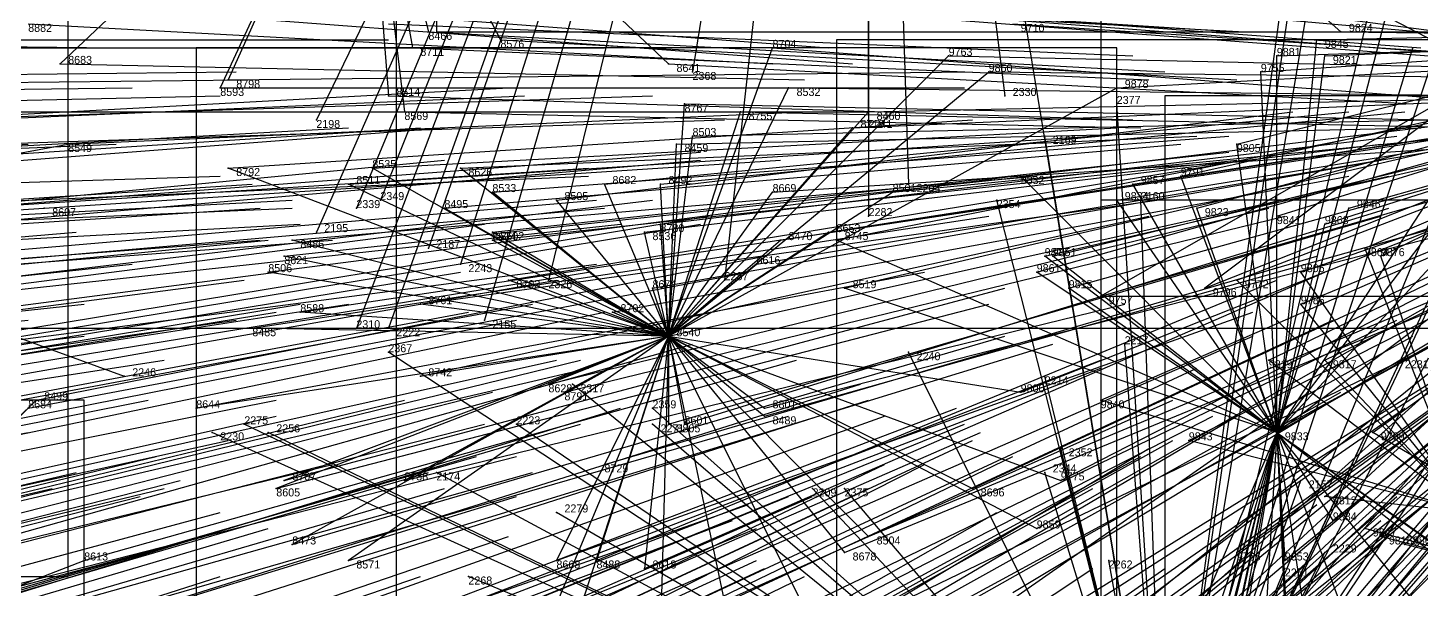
# Model space of a CAD drawing. Extents: x -0.5 to 0.59, y -0.5 to 0.59.
# Drawn here: x -0.231 to -0.057, y -0.0656 to 0.0045 of the extents above; entities that cross this region are included whole.
import ezdxf

# ---------------------------------------------------------------- set-up
doc = ezdxf.new("R2010")
doc.units = 0
for name, color, linetype in [('Clients', 3, 'CONTINUOUS'), ('Facilities', 3, 'CONTINUOUS'), ('Facilities_lines', 3, 'CONTINUOUS'), ('Min_max_boxes', 1, 'CONTINUOUS'), ('Normals', 1, 'CONTINUOUS'), ('Source_points', 5, 'CONTINUOUS'), ('Text', 3, 'CONTINUOUS')]:
    doc.layers.add(name, color=color, linetype=linetype)

msp = doc.modelspace()

# ---------------------------------------------------------------- linework, layer by layer
at = {"layer": 'Clients', "color": 5}
for p in [(-0.181, 0.004, -0.453), (-0.067, 0.004, -0.168), (-0.183, 0.002, -0.458), (-0.172, 0.003, -0.431), (-0.138, 0.002, -0.345), (-0.07, 0.003, -0.174), (-0.058, 0.002, -1.25), (-0.227, 0, -0.566), (-0.151, 0, -0.376), (-0.116, 0.001, -0.29), (-0.075, 0.001, -0.188), (-0.069, 0.001, -0.172), (-0.148, -0.001, -1.25), (-0.111, -0.001, -0.278), (-0.077, -0.001, -0.193), (-0.207, -0.003, -0.518), (-0.206, -0.002, -0.514), (-0.136, -0.003, -0.34), (-0.095, -0.003, -0.236), (-0.186, -0.004, -0.465), (-0.149, -0.005, -0.373), (-0.109, -0.004, -1.25), (-0.095, -0.005, -1.25), (-0.184, -0.006, -0.462), (-0.142, -0.006, -0.354), (-0.126, -0.006, -0.315), (-0.195, -0.007, -1.25), (-0.128, -0.008, -0.32), (-0.126, -0.007, -1.25), (-0.226, -0.01, -0.566), (-0.15, -0.01, -0.375), (-0.148, -0.009, -0.372), (-0.104, -0.009, -1.25), (-0.08, -0.01, -0.203), (-0.206, -0.013, -0.516), (-0.188, -0.013, -0.472), (-0.177, -0.013, -0.443), (-0.191, -0.015, -0.478), (-0.159, -0.015, -0.399), (-0.152, -0.015, -0.381), (-0.121, -0.015, -1.25), (-0.107, -0.014, -0.271), (-0.093, -0.015, -0.235), (-0.087, -0.014, -0.221), (-0.187, -0.017, -1.25), (-0.173, -0.016, -0.435), (-0.165, -0.017, -0.414), (-0.138, -0.016, -0.348), (-0.123, -0.016, -0.311), (-0.11, -0.017, -1.25), (-0.095, -0.017, -0.241), (-0.092, -0.017, -1.25), (-0.229, -0.018, -0.573), (-0.19, -0.018, -1.25), (-0.179, -0.018, -0.45), (-0.126, -0.019, -1.25), (-0.085, -0.018, -0.217), (-0.075, -0.019, -0.195), (-0.066, -0.018, -0.17), (-0.152, -0.02, -0.384), (-0.069, -0.02, -0.18), (-0.198, -0.022, -0.497), (-0.195, -0.021, -1.25), (-0.173, -0.021, -0.437), (-0.173, -0.022, -0.435), (-0.154, -0.021, -0.388), (-0.137, -0.022, -0.346), (-0.131, -0.021, -0.331), (-0.13, -0.022, -0.329), (-0.199, -0.024, -0.501), (-0.181, -0.023, -1.25), (-0.104, -0.024, -0.267), (-0.103, -0.024, -0.265), (-0.064, -0.023, -0.171), (-0.062, -0.024, -0.167), (-0.201, -0.026, -0.507), (-0.177, -0.025, -1.25), (-0.14, -0.025, -0.356), (-0.105, -0.026, -0.271), (-0.072, -0.026, -0.192), (-0.171, -0.027, -0.432), (-0.166, -0.027, -1.25), (-0.144, -0.027, -1.25), (-0.08, -0.027, -0.211), (-0.153, -0.028, -0.389), (-0.129, -0.028, -0.33), (-0.101, -0.028, -0.263), (-0.097, -0.029, -0.253), (-0.084, -0.028, -0.22), (-0.197, -0.031, -0.499), (-0.182, -0.03, -0.46), (-0.158, -0.031, -0.402), (-0.072, -0.03, -0.195), (-0.203, -0.033, -0.514), (-0.19, -0.033, -1.25), (-0.186, -0.033, -1.25), (-0.174, -0.032, -1.25), (-0.186, -0.036, -1.25), (-0.121, -0.036, -1.25), (-0.094, -0.035, -1.25), (-0.076, -0.037, -0.213), (-0.069, -0.037, -0.196), (-0.06, -0.038, -1.25), (-0.219, -0.039, -1.25), (-0.182, -0.039, -0.465), (-0.166, -0.04, -0.428), (-0.163, -0.04, -1.25), (-0.104, -0.039, -1.25), (-0.164, -0.041, -0.423), (-0.107, -0.041, -0.287), (-0.231, -0.043, -0.588), (-0.23, -0.042, -0.584), (-0.21, -0.043, -0.536), (-0.153, -0.043, -1.25), (-0.139, -0.043, -0.362), (-0.097, -0.042, -0.265), (-0.204, -0.045, -1.25), (-0.17, -0.045, -1.25), (-0.153, -0.045, -1.25), (-0.151, -0.045, -0.394), (-0.149, -0.045, -0.39), (-0.139, -0.044, -0.364), (-0.208, -0.046, -1.25), (-0.201, -0.046, -1.25), (-0.063, -0.046, -0.195), (-0.102, -0.048, -1.25), (-0.086, -0.047, -0.245), (-0.159, -0.05, -0.417), (-0.199, -0.052, -0.513), (-0.184, -0.052, -0.479), (-0.18, -0.051, -1.25), (-0.104, -0.051, -1.25), (-0.102, -0.052, -0.286), (-0.072, -0.052, -1.25), (-0.2, -0.053, -0.518), (-0.133, -0.053, -1.25), (-0.129, -0.053, -1.25), (-0.113, -0.053, -0.311), (-0.069, -0.054, -0.219), (-0.165, -0.056, -1.25), (-0.068, -0.057, -0.222), (-0.126, -0.059, -0.347), (-0.105, -0.058, -0.3), (-0.064, -0.058, -0.216), (-0.062, -0.059, -0.214), (-0.198, -0.06, -0.517), (-0.059, -0.06, -0.21), (-0.224, -0.062, -0.582), (-0.191, -0.062, -0.502), (-0.165, -0.062, -0.441), (-0.16, -0.062, -0.43), (-0.129, -0.061, -0.357), (-0.096, -0.062, -1.25), (-0.08, -0.061, -0.252), (-0.074, -0.062, -0.242), (-0.069, -0.061, -1.25), (-0.176, -0.064, -1.25), (-0.154, -0.063, -0.416), (-0.074, -0.063, -1.25)]:
    msp.add_point(p, dxfattribs=at)
at = {"layer": 'Facilities', "color": 3}
for p in [(-0.151, -0.034, -0.387), (-0.075, -0.046, -0.22)]:
    msp.add_point(p, dxfattribs=at)
at = {"layer": 'Facilities_lines', "color": 3}
for p, q in [((-0.126, 0.135, -1.25), (-0.195, -0.007, -1.25)), ((-0.126, 0.135, -1.25), (-0.195, -0.021, -1.25)), ((-0.126, 0.135, -1.25), (-0.19, -0.033, -1.25)), ((-0.126, 0.135, -1.25), (-0.19, -0.018, -1.25)), ((-0.126, 0.135, -1.25), (-0.187, -0.017, -1.25)), ((-0.126, 0.135, -1.25), (-0.186, -0.033, -1.25)), ((-0.126, 0.135, -1.25), (-0.181, -0.023, -1.25)), ((-0.126, 0.135, -1.25), (-0.177, -0.025, -1.25)), ((-0.126, 0.135, -1.25), (-0.174, -0.032, -1.25)), ((-0.126, 0.135, -1.25), (-0.166, -0.027, -1.25)), ((-0.126, 0.135, -1.25), (-0.148, -0.001, -1.25)), ((-0.126, 0.135, -1.25), (-0.144, -0.027, -1.25)), ((-0.126, 0.135, -1.25), (-0.121, -0.015, -1.25)), ((-0.126, 0.135, -1.25), (-0.126, -0.007, -1.25)), ((-0.126, 0.135, -1.25), (-0.126, -0.019, -1.25)), ((-0.126, 0.135, -1.25), (-0.109, -0.004, -1.25)), ((-0.113, 0.045, -0.304), (-0.067, 0.004, -0.168)), ((-0.189, 0.036, -0.48), (-0.227, 0, -0.566)), ((-0.189, 0.036, -0.48), (-0.207, -0.003, -0.518)), ((-0.189, 0.036, -0.48), (-0.206, -0.002, -0.514)), ((-0.189, 0.036, -0.48), (-0.151, 0, -0.376)), ((-0.189, 0.036, -0.48), (-0.181, 0.004, -0.453)), ((-0.189, 0.036, -0.48), (-0.186, -0.004, -0.465)), ((-0.189, 0.036, -0.48), (-0.184, -0.006, -0.462)), ((-0.189, 0.036, -0.48), (-0.172, 0.003, -0.431)), ((-0.189, 0.036, -0.48), (-0.183, 0.002, -0.458)), ((-0.089, -0.1, -1.25), (-0.025, 0.035, -1.25)), ((-0.089, -0.1, -1.25), (-0.071, 0.033, -1.25)), ((-0.089, -0.1, -1.25), (-0.035, 0.031, -1.25)), ((-0.089, -0.1, -1.25), (-0.068, 0.026, -1.25)), ((-0.048, -0.001, -0.119), (-0.096, 0.024, -0.248)), ((-0.089, -0.1, -1.25), (-0.071, 0.024, -1.25)), ((-0.089, -0.1, -1.25), (-0.006, 0.023, -1.25)), ((-0.089, -0.1, -1.25), (0.006, 0.023, -1.25)), ((-0.089, -0.1, -1.25), (-0.06, 0.021, -1.25)), ((-0.089, -0.1, -1.25), (-0.108, 0.015, -1.25)), ((-0.089, -0.1, -1.25), (-0.059, 0.015, -1.25)), ((-0.089, -0.1, -1.25), (-0.015, 0.013, -1.25)), ((-0.353, 0.01, -1.25), (-0.219, -0.039, -1.25)), ((-0.089, -0.1, -1.25), (-0.039, 0.007, -1.25)), ((-0.089, -0.1, -1.25), (-0.054, 0.005, -1.25)), ((-0.151, -0.034, -0.387), (-0.138, 0.002, -0.345)), ((-0.089, -0.1, -1.25), (-0.058, 0.002, -1.25)), ((-0.075, -0.046, -0.22), (-0.043, 0.003, -0.109)), ((-0.075, -0.046, -0.22), (-0.07, 0.003, -0.174)), ((-0.151, -0.034, -0.387), (-0.116, 0.001, -0.29)), ((-0.075, -0.046, -0.22), (-0.039, 0.001, -0.098)), ((-0.075, -0.046, -0.22), (-0.069, 0.001, -0.172)), ((-0.075, -0.046, -0.22), (-0.075, 0.001, -0.188)), ((-0.151, -0.034, -0.387), (-0.111, -0.001, -0.278)), ((-0.048, -0.001, -0.119), (-0.097, -0.029, -0.253)), ((-0.048, -0.001, -0.119), (-0.084, -0.028, -0.22)), ((-0.075, -0.046, -0.22), (-0.077, -0.001, -0.193)), ((-0.151, -0.034, -0.387), (-0.136, -0.003, -0.34)), ((-0.151, -0.034, -0.387), (-0.095, -0.003, -0.236)), ((-0.089, -0.1, -1.25), (-0.038, -0.002, -1.25)), ((-0.151, -0.034, -0.387), (-0.149, -0.005, -0.373)), ((-0.089, -0.1, -1.25), (-0.095, -0.005, -1.25)), ((-0.075, -0.046, -0.22), (-0.036, -0.004, -0.09)), ((-0.151, -0.034, -0.387), (-0.126, -0.006, -0.315)), ((-0.151, -0.034, -0.387), (-0.142, -0.006, -0.354)), ((-0.151, -0.034, -0.387), (-0.128, -0.008, -0.32)), ((-0.29, -0.022, -0.728), (-0.226, -0.01, -0.566)), ((-0.151, -0.034, -0.387), (-0.148, -0.009, -0.372)), ((-0.151, -0.034, -0.387), (-0.15, -0.01, -0.375)), ((-0.089, -0.1, -1.25), (-0.104, -0.009, -1.25)), ((-0.075, -0.046, -0.22), (-0.08, -0.01, -0.203)), ((-0.075, -0.046, -0.22), (-0.027, -0.01, -0.072)), ((-0.151, -0.034, -0.387), (-0.206, -0.013, -0.516)), ((-0.151, -0.034, -0.387), (-0.188, -0.013, -0.472)), ((-0.151, -0.034, -0.387), (-0.177, -0.013, -0.443)), ((-0.151, -0.034, -0.387), (-0.191, -0.015, -0.478)), ((-0.151, -0.034, -0.387), (-0.159, -0.015, -0.399)), ((-0.151, -0.034, -0.387), (-0.152, -0.015, -0.381)), ((-0.075, -0.046, -0.22), (-0.107, -0.014, -0.271)), ((-0.075, -0.046, -0.22), (-0.093, -0.015, -0.235)), ((-0.089, -0.1, -1.25), (-0.015, -0.015, -1.25)), ((-0.075, -0.046, -0.22), (-0.087, -0.014, -0.221)), ((-0.151, -0.034, -0.387), (-0.173, -0.016, -0.435)), ((-0.151, -0.034, -0.387), (-0.165, -0.017, -0.414)), ((-0.151, -0.034, -0.387), (-0.123, -0.016, -0.311)), ((-0.151, -0.034, -0.387), (-0.138, -0.016, -0.348)), ((-0.089, -0.1, -1.25), (-0.11, -0.017, -1.25)), ((-0.075, -0.046, -0.22), (-0.095, -0.017, -0.241)), ((-0.089, -0.1, -1.25), (-0.092, -0.017, -1.25)), ((-0.29, -0.022, -0.728), (-0.229, -0.018, -0.573)), ((-0.151, -0.034, -0.387), (-0.179, -0.018, -0.45)), ((-0.075, -0.046, -0.22), (-0.085, -0.018, -0.217)), ((-0.075, -0.046, -0.22), (-0.066, -0.018, -0.17)), ((-0.075, -0.046, -0.22), (-0.075, -0.019, -0.195)), ((-0.151, -0.034, -0.387), (-0.152, -0.02, -0.384)), ((-0.075, -0.046, -0.22), (-0.069, -0.02, -0.18)), ((-0.151, -0.034, -0.387), (-0.198, -0.022, -0.497)), ((-0.151, -0.034, -0.387), (-0.173, -0.021, -0.437)), ((-0.151, -0.034, -0.387), (-0.173, -0.022, -0.435)), ((-0.151, -0.034, -0.387), (-0.154, -0.021, -0.388)), ((-0.151, -0.034, -0.387), (-0.131, -0.021, -0.331)), ((-0.151, -0.034, -0.387), (-0.137, -0.022, -0.346)), ((-0.075, -0.046, -0.22), (-0.13, -0.022, -0.329)), ((-0.151, -0.034, -0.387), (-0.199, -0.024, -0.501)), ((-0.075, -0.046, -0.22), (-0.104, -0.024, -0.267)), ((-0.075, -0.046, -0.22), (-0.103, -0.024, -0.265)), ((-0.051, -0.056, -0.189), (-0.064, -0.023, -0.171)), ((-0.051, -0.056, -0.189), (-0.062, -0.024, -0.167)), ((-0.151, -0.034, -0.387), (-0.201, -0.026, -0.507)), ((-0.151, -0.034, -0.387), (-0.14, -0.025, -0.356)), ((-0.075, -0.046, -0.22), (-0.105, -0.026, -0.271)), ((-0.051, -0.056, -0.189), (-0.072, -0.026, -0.192)), ((-0.151, -0.034, -0.387), (-0.171, -0.027, -0.432)), ((-0.051, -0.056, -0.189), (-0.08, -0.027, -0.211)), ((-0.151, -0.034, -0.387), (-0.153, -0.028, -0.389)), ((-0.075, -0.046, -0.22), (-0.129, -0.028, -0.33)), ((-0.075, -0.046, -0.22), (-0.101, -0.028, -0.263)), ((-0.151, -0.034, -0.387), (-0.197, -0.031, -0.499)), ((-0.151, -0.034, -0.387), (-0.182, -0.03, -0.46)), ((-0.151, -0.034, -0.387), (-0.158, -0.031, -0.402)), ((-0.051, -0.056, -0.189), (-0.072, -0.03, -0.195)), ((-0.151, -0.034, -0.387), (-0.203, -0.033, -0.514)), ((-0.151, -0.034, -0.387), (-0.21, -0.043, -0.536)), ((-0.151, -0.034, -0.387), (-0.2, -0.053, -0.518)), ((-0.151, -0.034, -0.387), (-0.199, -0.052, -0.513)), ((-0.151, -0.034, -0.387), (-0.198, -0.06, -0.517)), ((-0.151, -0.034, -0.387), (-0.191, -0.062, -0.502)), ((-0.151, -0.034, -0.387), (-0.184, -0.052, -0.479)), ((-0.151, -0.034, -0.387), (-0.182, -0.039, -0.465)), ((-0.151, -0.034, -0.387), (-0.169, -0.077, -0.465)), ((-0.151, -0.034, -0.387), (-0.166, -0.04, -0.428)), ((-0.151, -0.034, -0.387), (-0.165, -0.062, -0.441)), ((-0.151, -0.034, -0.387), (-0.164, -0.041, -0.423)), ((-0.151, -0.034, -0.387), (-0.163, -0.071, -0.445)), ((-0.151, -0.034, -0.387), (-0.16, -0.062, -0.43)), ((-0.151, -0.034, -0.387), (-0.159, -0.05, -0.417)), ((-0.151, -0.034, -0.387), (-0.154, -0.063, -0.416)), ((-0.151, -0.034, -0.387), (-0.152, -0.071, -0.42)), ((-0.151, -0.034, -0.387), (-0.126, -0.059, -0.347)), ((-0.151, -0.034, -0.387), (-0.139, -0.044, -0.364)), ((-0.151, -0.034, -0.387), (-0.132, -0.072, -0.376)), ((-0.151, -0.034, -0.387), (-0.149, -0.045, -0.39)), ((-0.151, -0.034, -0.387), (-0.143, -0.072, -0.401)), ((-0.151, -0.034, -0.387), (-0.129, -0.061, -0.357)), ((-0.151, -0.034, -0.387), (-0.113, -0.053, -0.311)), ((-0.151, -0.034, -0.387), (-0.139, -0.043, -0.362)), ((-0.151, -0.034, -0.387), (-0.151, -0.045, -0.394)), ((-0.151, -0.034, -0.387), (-0.102, -0.052, -0.286)), ((-0.151, -0.034, -0.387), (-0.107, -0.041, -0.287)), ((-0.151, -0.034, -0.387), (-0.105, -0.058, -0.3)), ((-0.089, -0.1, -1.25), (-0.186, -0.036, -1.25)), ((-0.089, -0.1, -1.25), (-0.121, -0.036, -1.25)), ((-0.089, -0.1, -1.25), (-0.094, -0.035, -1.25)), ((-0.089, -0.1, -1.25), (-0.06, -0.038, -1.25)), ((-0.051, -0.056, -0.189), (-0.076, -0.037, -0.213)), ((-0.051, -0.056, -0.189), (-0.069, -0.037, -0.196)), ((-0.089, -0.1, -1.25), (-0.163, -0.04, -1.25)), ((-0.089, -0.1, -1.25), (-0.104, -0.039, -1.25)), ((-0.268, -0.079, -0.698), (-0.23, -0.042, -0.584)), ((-0.268, -0.079, -0.698), (-0.231, -0.043, -0.588)), ((-0.089, -0.1, -1.25), (-0.153, -0.043, -1.25)), ((-0.051, -0.056, -0.189), (-0.097, -0.042, -0.265)), ((-0.089, -0.1, -1.25), (-0.204, -0.045, -1.25)), ((-0.089, -0.1, -1.25), (-0.17, -0.045, -1.25)), ((-0.089, -0.1, -1.25), (-0.153, -0.045, -1.25)), ((-0.089, -0.1, -1.25), (-0.208, -0.046, -1.25)), ((-0.089, -0.1, -1.25), (-0.201, -0.046, -1.25)), ((-0.075, -0.046, -0.22), (-0.1, -0.104, -0.36)), ((-0.075, -0.046, -0.22), (-0.091, -0.101, -0.339)), ((-0.075, -0.046, -0.22), (-0.088, -0.085, -0.307)), ((-0.075, -0.046, -0.22), (-0.086, -0.097, -0.324)), ((-0.075, -0.046, -0.22), (-0.084, -0.089, -0.306)), ((-0.075, -0.046, -0.22), (-0.083, -0.089, -0.303)), ((-0.075, -0.046, -0.22), (-0.082, -0.074, -0.276)), ((-0.075, -0.046, -0.22), (-0.08, -0.061, -0.252)), ((-0.075, -0.046, -0.22), (-0.079, -0.07, -0.263)), ((-0.075, -0.046, -0.22), (-0.078, -0.095, -0.307)), ((-0.075, -0.046, -0.22), (-0.073, -0.085, -0.28)), ((-0.075, -0.046, -0.22), (-0.073, -0.091, -0.292)), ((-0.075, -0.046, -0.22), (-0.07, -0.079, -0.263)), ((-0.075, -0.046, -0.22), (-0.044, -0.07, -0.206)), ((-0.075, -0.046, -0.22), (-0.047, -0.066, -0.202)), ((-0.075, -0.046, -0.22), (-0.051, -0.063, -0.202)), ((-0.075, -0.046, -0.22), (-0.074, -0.062, -0.242)), ((-0.075, -0.046, -0.22), (-0.065, -0.073, -0.244)), ((-0.075, -0.046, -0.22), (-0.058, -0.067, -0.221)), ((-0.075, -0.046, -0.22), (-0.068, -0.057, -0.222)), ((-0.024, -0.069, -0.182), (-0.063, -0.046, -0.195)), ((-0.089, -0.1, -1.25), (-0.102, -0.048, -1.25)), ((-0.051, -0.056, -0.189), (-0.086, -0.047, -0.245)), ((-0.089, -0.1, -1.25), (-0.18, -0.051, -1.25)), ((-0.089, -0.1, -1.25), (-0.104, -0.051, -1.25)), ((-0.089, -0.1, -1.25), (-0.072, -0.052, -1.25)), ((-0.089, -0.1, -1.25), (-0.133, -0.053, -1.25)), ((-0.089, -0.1, -1.25), (-0.129, -0.053, -1.25)), ((-0.051, -0.056, -0.189), (-0.069, -0.054, -0.219)), ((-0.089, -0.1, -1.25), (-0.165, -0.056, -1.25)), ((-0.024, -0.069, -0.182), (-0.064, -0.058, -0.216)), ((-0.024, -0.069, -0.182), (-0.062, -0.059, -0.214)), ((-0.024, -0.069, -0.182), (-0.059, -0.06, -0.21)), ((-0.268, -0.079, -0.698), (-0.224, -0.062, -0.582)), ((-0.089, -0.1, -1.25), (-0.096, -0.062, -1.25)), ((-0.089, -0.1, -1.25), (-0.069, -0.061, -1.25)), ((-0.089, -0.1, -1.25), (-0.176, -0.064, -1.25)), ((-0.089, -0.1, -1.25), (-0.074, -0.063, -1.25))]:
    msp.add_line(p, q, dxfattribs=at)
at = {"layer": 'Min_max_boxes', "color": 1}
for p, q in [((-0.185, -0.188, -1.25), (-0.185, 0.096, -1.25)), ((-0.185, -0.188, -1.25), (-0.185, 0.096, -1.25)), ((-0.126, -0.006, -0.633), (-0.126, 0.091, -0.633)), ((-0.126, -0.006, -0.337), (-0.126, 0.091, -0.337)), ((-0.18, 0.085, -0.466), (-0.18, 0.004, -0.466)), ((-0.18, 0.085, -0.146), (-0.18, 0.004, -0.146)), ((-0.097, 0.041, -0.253), (-0.097, -0.029, -0.253)), ((-0.097, 0.041, -0.022), (-0.097, -0.029, -0.022)), ((-0.226, -0.064, -0.885), (-0.226, 0.035, -0.885)), ((-0.226, -0.064, -0.566), (-0.226, 0.035, -0.566)), ((-0.18, 0.004, -0.466), (-0.056, 0.004, -0.466)), ((-0.18, 0.004, -0.146), (-0.056, 0.004, -0.146)), ((-0.18, 0.004, -0.466), (-0.18, 0.004, -0.146)), ((-0.095, 0.002, -0.536), (-0.21, 0.002, -0.536)), ((-0.21, 0.002, -0.536), (-0.21, -0.077, -0.536)), ((-0.095, 0.002, -0.236), (-0.21, 0.002, -0.236)), ((-0.21, 0.002, -0.236), (-0.21, -0.077, -0.236)), ((-0.21, 0.002, -0.536), (-0.21, 0.002, -0.236)), ((-0.027, 0.003, -0.36), (-0.13, 0.003, -0.36)), ((-0.13, 0.003, -0.36), (-0.13, -0.104, -0.36)), ((-0.027, 0.003, -0.072), (-0.13, 0.003, -0.072)), ((-0.13, 0.003, -0.072), (-0.13, -0.104, -0.072)), ((-0.13, 0.003, -0.36), (-0.13, 0.003, -0.072)), ((-0.095, -0.077, -0.536), (-0.095, 0.002, -0.536)), ((-0.095, -0.077, -0.236), (-0.095, 0.002, -0.236)), ((-0.095, 0.002, -0.536), (-0.095, 0.002, -0.236)), ((0.011, -0.004, -0.298), (-0.089, -0.004, -0.298)), ((-0.089, -0.004, -0.298), (-0.089, -0.105, -0.298)), ((0.011, -0.004, -0.03), (-0.089, -0.004, -0.03)), ((-0.089, -0.004, -0.03), (-0.089, -0.105, -0.03)), ((-0.089, -0.004, -0.298), (-0.089, -0.004, -0.03)), ((-0.252, -0.006, -0.633), (-0.126, -0.006, -0.633)), ((-0.252, -0.006, -0.337), (-0.126, -0.006, -0.337)), ((-0.126, -0.006, -0.633), (-0.126, -0.006, -0.337)), ((-0.019, -0.017, -0.321), (-0.097, -0.017, -0.321)), ((-0.097, -0.017, -0.321), (-0.097, -0.117, -0.321)), ((-0.019, -0.017, -0.089), (-0.097, -0.017, -0.089)), ((-0.097, -0.017, -0.089), (-0.097, -0.117, -0.089)), ((-0.097, -0.017, -0.321), (-0.097, -0.017, -0.089)), ((-0.097, -0.029, -0.253), (0.01, -0.029, -0.253)), ((-0.097, -0.029, -0.022), (0.01, -0.029, -0.022)), ((-0.097, -0.029, -0.253), (-0.097, -0.029, -0.022)), ((-0.269, -0.033, -1.25), (-0.007, -0.033, -1.25)), ((-0.269, -0.033, -1.25), (-0.007, -0.033, -1.25)), ((-0.224, -0.042, -0.825), (-0.307, -0.042, -0.825)), ((-0.224, -0.042, -0.582), (-0.307, -0.042, -0.582)), ((-0.224, -0.136, -0.825), (-0.224, -0.042, -0.825)), ((-0.224, -0.136, -0.582), (-0.224, -0.042, -0.582)), ((-0.224, -0.042, -0.825), (-0.224, -0.042, -0.582)), ((-0.354, -0.064, -0.885), (-0.226, -0.064, -0.885)), ((-0.354, -0.064, -0.566), (-0.226, -0.064, -0.566)), ((-0.226, -0.064, -0.885), (-0.226, -0.064, -0.566))]:
    msp.add_line(p, q, dxfattribs=at)
at = {"layer": 'Normals', "color": 1}
for p, q in [((-0.062, -0.024, -0.167), (0.02, 0.016, -0.208)), ((-0.064, -0.023, -0.171), (0.02, 0.013, -0.212)), ((-0.08, -0.01, -0.203), (0.009, 0.012, -0.241)), ((-0.224, 0.009, -0.561), (-0.131, 0.002, -0.597)), ((-0.173, 0.01, -0.432), (-0.08, 0.004, -0.47)), ((-0.172, 0.009, -0.43), (-0.079, 0.004, -0.467)), ((-0.15, 0.009, -0.375), (-0.057, 0.002, -0.413)), ((-0.1, 0.01, -0.252), (-0.009, -0.002, -0.29)), ((-0.221, 0.007, -0.553), (-0.128, 0, -0.59)), ((-0.148, 0.008, -0.37), (-0.056, 0.001, -0.408)), ((-0.128, 0.007, -0.321), (-0.036, 0, -0.359)), ((-0.091, 0.007, -0.229), (0, -0.001, -0.268)), ((-0.075, -0.019, -0.195), (0.012, 0.008, -0.235)), ((-0.069, -0.02, -0.18), (0.019, 0.008, -0.217)), ((-0.066, -0.018, -0.17), (0.022, 0.007, -0.211)), ((-0.063, -0.046, -0.195), (0.011, 0.007, -0.236)), ((-0.087, -0.014, -0.221), (0.003, 0.006, -0.259)), ((-0.085, -0.018, -0.217), (0.005, 0.006, -0.255)), ((-0.084, -0.028, -0.22), (0.002, 0.006, -0.258)), ((-0.08, -0.027, -0.211), (0.006, 0.006, -0.25)), ((-0.231, 0.005, -0.578), (-0.138, 0, -0.615)), ((-0.186, 0.005, -0.464), (-0.093, 0.001, -0.502)), ((-0.181, 0.004, -0.453), (-0.089, -0.001, -0.491)), ((-0.108, 0.005, -0.27), (-0.016, -0.001, -0.308)), ((-0.077, -0.001, -0.193), (0.013, 0.005, -0.235)), ((-0.075, 0.001, -0.188), (0.015, 0.004, -0.23)), ((-0.072, -0.03, -0.195), (0.013, 0.005, -0.233)), ((-0.072, -0.026, -0.192), (0.015, 0.004, -0.23)), ((-0.07, 0.003, -0.174), (0.021, 0.005, -0.216)), ((-0.069, 0.001, -0.172), (0.022, 0.005, -0.214)), ((-0.067, 0.004, -0.168), (0.024, 0.003, -0.21)), ((-0.064, -0.058, -0.216), (0.005, 0.004, -0.254)), ((-0.059, -0.06, -0.21), (0.007, 0.004, -0.249)), ((-0.313, 0.003, -0.782), (-0.22, 0.002, -0.819)), ((-0.279, 0.003, -0.697), (-0.186, 0.003, -0.735)), ((-0.252, 0.002, -0.63), (-0.159, 0.002, -0.667)), ((-0.183, 0.002, -0.458), (-0.091, -0.002, -0.495)), ((-0.172, 0.003, -0.431), (-0.08, -0.002, -0.469)), ((-0.138, 0.002, -0.345), (-0.045, -0.005, -0.382)), ((-0.095, -0.003, -0.236), (-0.003, 0.002, -0.275)), ((-0.076, -0.037, -0.213), (0.007, 0.003, -0.251)), ((-0.069, -0.037, -0.196), (0.013, 0.003, -0.237)), ((-0.062, -0.059, -0.214), (0.006, 0.003, -0.253)), ((-0.058, 0.002, -1.25), (-0.058, 0.002, -1.15)), ((-0.227, 0, -0.566), (-0.134, -0.002, -0.604)), ((-0.151, 0, -0.376), (-0.058, -0.005, -0.414)), ((-0.116, 0.001, -0.29), (-0.023, -0.001, -0.328)), ((-0.075, -0.046, -0.22), (0.006, 0, -0.257)), ((-0.069, -0.054, -0.219), (0.006, 0.001, -0.255)), ((-0.068, -0.057, -0.222), (0.005, 0.001, -0.258)), ((-0.298, -0.002, -0.745), (-0.205, -0.001, -0.782)), ((-0.206, -0.002, -0.514), (-0.113, -0.001, -0.551)), ((-0.148, -0.001, -1.25), (-0.148, -0.001, -1.15)), ((-0.111, -0.001, -0.278), (-0.018, -0.002, -0.315)), ((-0.105, -0.026, -0.271), (-0.016, -0.001, -0.308)), ((-0.093, -0.015, -0.235), (-0.002, -0.001, -0.274)), ((-0.311, -0.004, -0.777), (-0.218, -0.003, -0.815)), ((-0.297, -0.003, -0.743), (-0.204, -0.002, -0.78)), ((-0.264, -0.008, -0.66), (-0.171, -0.003, -0.698)), ((-0.207, -0.003, -0.518), (-0.114, -0.003, -0.555)), ((-0.136, -0.003, -0.34), (-0.043, -0.004, -0.378)), ((-0.107, -0.014, -0.271), (-0.016, -0.003, -0.31)), ((-0.104, -0.024, -0.267), (-0.013, -0.003, -0.303)), ((-0.103, -0.024, -0.265), (-0.013, -0.002, -0.302)), ((-0.101, -0.028, -0.263), (-0.011, -0.003, -0.298)), ((-0.097, -0.029, -0.253), (-0.007, -0.003, -0.288)), ((-0.095, -0.017, -0.241), (-0.003, -0.002, -0.278)), ((-0.074, -0.062, -0.242), (-0.002, -0.003, -0.278)), ((-0.065, -0.073, -0.244), (-0.004, -0.003, -0.281)), ((-0.3, -0.006, -0.75), (-0.207, -0.004, -0.788)), ((-0.261, -0.008, -0.654), (-0.169, -0.004, -0.691)), ((-0.246, -0.007, -0.615), (-0.153, -0.004, -0.651)), ((-0.186, -0.004, -0.465), (-0.093, -0.007, -0.503)), ((-0.149, -0.005, -0.373), (-0.056, -0.007, -0.411)), ((-0.13, -0.022, -0.329), (-0.039, -0.004, -0.367)), ((-0.128, -0.008, -0.32), (-0.036, -0.004, -0.359)), ((-0.126, -0.006, -0.315), (-0.034, -0.004, -0.354)), ((-0.109, -0.004, -1.25), (-0.109, -0.004, -1.15)), ((-0.097, -0.042, -0.265), (-0.012, -0.005, -0.301)), ((-0.095, -0.005, -1.25), (-0.095, -0.005, -1.15)), ((-0.086, -0.047, -0.245), (-0.003, -0.005, -0.281)), ((-0.226, -0.01, -0.566), (-0.134, -0.006, -0.604)), ((-0.184, -0.006, -0.462), (-0.092, -0.008, -0.5)), ((-0.165, -0.017, -0.414), (-0.073, -0.006, -0.451)), ((-0.159, -0.015, -0.399), (-0.066, -0.006, -0.436)), ((-0.152, -0.015, -0.381), (-0.059, -0.006, -0.418)), ((-0.142, -0.006, -0.354), (-0.049, -0.008, -0.391)), ((-0.283, -0.013, -0.709), (-0.191, -0.008, -0.746)), ((-0.275, -0.014, -0.688), (-0.182, -0.008, -0.725)), ((-0.271, -0.015, -0.679), (-0.179, -0.008, -0.716)), ((-0.236, -0.01, -0.591), (-0.144, -0.007, -0.63)), ((-0.206, -0.013, -0.516), (-0.113, -0.007, -0.553)), ((-0.195, -0.007, -1.25), (-0.195, -0.007, -1.15)), ((-0.188, -0.013, -0.472), (-0.095, -0.008, -0.508)), ((-0.15, -0.01, -0.375), (-0.057, -0.008, -0.413)), ((-0.148, -0.009, -0.372), (-0.056, -0.007, -0.409)), ((-0.137, -0.022, -0.346), (-0.046, -0.008, -0.387)), ((-0.131, -0.021, -0.331), (-0.041, -0.007, -0.372)), ((-0.129, -0.028, -0.33), (-0.039, -0.007, -0.369)), ((-0.126, -0.007, -1.25), (-0.126, -0.007, -1.15)), ((-0.123, -0.016, -0.311), (-0.031, -0.007, -0.349)), ((-0.107, -0.041, -0.287), (-0.021, -0.007, -0.325)), ((-0.08, -0.061, -0.252), (-0.006, -0.007, -0.291)), ((-0.079, -0.07, -0.263), (-0.01, -0.008, -0.302)), ((-0.324, -0.015, -0.811), (-0.231, -0.01, -0.848)), ((-0.313, -0.014, -0.784), (-0.22, -0.01, -0.821)), ((-0.191, -0.015, -0.478), (-0.098, -0.009, -0.514)), ((-0.179, -0.018, -0.45), (-0.087, -0.01, -0.488)), ((-0.177, -0.013, -0.443), (-0.085, -0.009, -0.482)), ((-0.173, -0.016, -0.435), (-0.081, -0.009, -0.472)), ((-0.154, -0.021, -0.388), (-0.062, -0.01, -0.425)), ((-0.152, -0.02, -0.384), (-0.06, -0.009, -0.422)), ((-0.14, -0.025, -0.356), (-0.05, -0.01, -0.397)), ((-0.138, -0.016, -0.348), (-0.046, -0.01, -0.387)), ((-0.104, -0.009, -1.25), (-0.104, -0.009, -1.15)), ((-0.102, -0.052, -0.286), (-0.02, -0.01, -0.325)), ((-0.07, -0.079, -0.263), (-0.007, -0.01, -0.3)), ((-0.272, -0.021, -0.682), (-0.179, -0.012, -0.719)), ((-0.239, -0.018, -0.6), (-0.147, -0.011, -0.638)), ((-0.239, -0.02, -0.6), (-0.147, -0.012, -0.638)), ((-0.229, -0.018, -0.573), (-0.137, -0.012, -0.612)), ((-0.173, -0.021, -0.437), (-0.081, -0.011, -0.474)), ((-0.173, -0.022, -0.435), (-0.08, -0.012, -0.472)), ((-0.171, -0.027, -0.432), (-0.079, -0.012, -0.468)), ((-0.153, -0.028, -0.389), (-0.062, -0.012, -0.426)), ((-0.105, -0.058, -0.3), (-0.024, -0.012, -0.337)), ((-0.082, -0.074, -0.276), (-0.014, -0.011, -0.314)), ((-0.254, -0.019, -0.637), (-0.161, -0.013, -0.673)), ((-0.094, -0.075, -0.299), (-0.025, -0.013, -0.338)), ((-0.089, -0.075, -0.291), (-0.022, -0.013, -0.332)), ((-0.3, -0.017, -0.752), (-0.207, -0.014, -0.789)), ((-0.296, -0.021, -0.741), (-0.203, -0.015, -0.778)), ((-0.254, -0.018, -0.636), (-0.161, -0.014, -0.672)), ((-0.201, -0.026, -0.507), (-0.108, -0.014, -0.542)), ((-0.199, -0.024, -0.501), (-0.106, -0.014, -0.536)), ((-0.198, -0.022, -0.497), (-0.105, -0.014, -0.533)), ((-0.158, -0.031, -0.402), (-0.066, -0.014, -0.439)), ((-0.151, -0.034, -0.387), (-0.061, -0.014, -0.425)), ((-0.121, -0.015, -1.25), (-0.121, -0.015, -1.15)), ((-0.113, -0.053, -0.311), (-0.029, -0.014, -0.349)), ((-0.088, -0.085, -0.307), (-0.026, -0.015, -0.342)), ((-0.291, -0.022, -0.729), (-0.198, -0.017, -0.766)), ((-0.253, -0.025, -0.634), (-0.16, -0.017, -0.671)), ((-0.245, -0.028, -0.616), (-0.153, -0.017, -0.655)), ((-0.197, -0.031, -0.499), (-0.104, -0.017, -0.534)), ((-0.187, -0.017, -1.25), (-0.187, -0.017, -1.15)), ((-0.182, -0.03, -0.46), (-0.09, -0.017, -0.499)), ((-0.11, -0.017, -1.25), (-0.11, -0.017, -1.15)), ((-0.1, -0.074, -0.311), (-0.028, -0.016, -0.349)), ((-0.092, -0.017, -1.25), (-0.092, -0.017, -1.15)), ((-0.089, -0.079, -0.298), (-0.022, -0.016, -0.338)), ((-0.294, -0.024, -0.739), (-0.202, -0.018, -0.775)), ((-0.29, -0.022, -0.728), (-0.198, -0.018, -0.765)), ((-0.251, -0.026, -0.631), (-0.159, -0.018, -0.668)), ((-0.237, -0.034, -0.597), (-0.146, -0.019, -0.636)), ((-0.203, -0.033, -0.514), (-0.111, -0.019, -0.55)), ((-0.19, -0.018, -1.25), (-0.19, -0.018, -1.15)), ((-0.182, -0.039, -0.465), (-0.091, -0.019, -0.502)), ((-0.166, -0.04, -0.428), (-0.076, -0.018, -0.464)), ((-0.164, -0.041, -0.423), (-0.074, -0.019, -0.46)), ((-0.151, -0.045, -0.394), (-0.062, -0.019, -0.431)), ((-0.149, -0.045, -0.39), (-0.061, -0.018, -0.428)), ((-0.139, -0.044, -0.364), (-0.05, -0.019, -0.402)), ((-0.126, -0.019, -1.25), (-0.126, -0.019, -1.15)), ((-0.108, -0.066, -0.316), (-0.028, -0.018, -0.353)), ((-0.096, -0.077, -0.308), (-0.025, -0.019, -0.347)), ((-0.084, -0.089, -0.306), (-0.024, -0.018, -0.342)), ((-0.083, -0.089, -0.303), (-0.022, -0.018, -0.34)), ((-0.29, -0.025, -0.727), (-0.197, -0.02, -0.764)), ((-0.267, -0.032, -0.671), (-0.174, -0.02, -0.708)), ((-0.249, -0.03, -0.626), (-0.157, -0.02, -0.664)), ((-0.238, -0.035, -0.602), (-0.147, -0.02, -0.641)), ((-0.139, -0.043, -0.362), (-0.049, -0.02, -0.401)), ((-0.317, -0.029, -0.797), (-0.225, -0.021, -0.835)), ((-0.294, -0.029, -0.74), (-0.202, -0.022, -0.777)), ((-0.293, -0.031, -0.737), (-0.201, -0.022, -0.774)), ((-0.285, -0.029, -0.717), (-0.193, -0.022, -0.755)), ((-0.195, -0.021, -1.25), (-0.195, -0.021, -1.15)), ((-0.23, -0.042, -0.584), (-0.139, -0.024, -0.623)), ((-0.181, -0.023, -1.25), (-0.181, -0.023, -1.15)), ((-0.159, -0.05, -0.417), (-0.07, -0.024, -0.455)), ((-0.126, -0.059, -0.347), (-0.04, -0.023, -0.385)), ((-0.116, -0.068, -0.337), (-0.035, -0.024, -0.375)), ((-0.311, -0.035, -0.782), (-0.218, -0.025, -0.819)), ((-0.292, -0.038, -0.737), (-0.2, -0.026, -0.774)), ((-0.268, -0.041, -0.678), (-0.177, -0.026, -0.715)), ((-0.253, -0.041, -0.641), (-0.161, -0.026, -0.678)), ((-0.252, -0.037, -0.636), (-0.16, -0.025, -0.673)), ((-0.231, -0.043, -0.588), (-0.141, -0.026, -0.627)), ((-0.21, -0.043, -0.536), (-0.119, -0.026, -0.573)), ((-0.177, -0.025, -1.25), (-0.177, -0.025, -1.15)), ((-0.154, -0.063, -0.416), (-0.069, -0.026, -0.452)), ((-0.129, -0.061, -0.357), (-0.044, -0.026, -0.395)), ((-0.11, -0.075, -0.332), (-0.032, -0.025, -0.37)), ((-0.086, -0.097, -0.324), (-0.027, -0.025, -0.361)), ((-0.296, -0.039, -0.746), (-0.204, -0.027, -0.783)), ((-0.256, -0.043, -0.65), (-0.165, -0.027, -0.687)), ((-0.166, -0.027, -1.25), (-0.166, -0.027, -1.15)), ((-0.16, -0.062, -0.43), (-0.075, -0.027, -0.468)), ((-0.144, -0.027, -1.25), (-0.144, -0.027, -1.15)), ((-0.199, -0.052, -0.513), (-0.109, -0.028, -0.551)), ((-0.11, -0.083, -0.343), (-0.034, -0.028, -0.38)), ((-0.316, -0.04, -0.796), (-0.224, -0.03, -0.834)), ((-0.292, -0.046, -0.738), (-0.2, -0.031, -0.776)), ((-0.288, -0.045, -0.73), (-0.197, -0.03, -0.767)), ((-0.282, -0.044, -0.714), (-0.191, -0.03, -0.751)), ((-0.267, -0.048, -0.678), (-0.176, -0.031, -0.715)), ((-0.259, -0.047, -0.659), (-0.168, -0.03, -0.695)), ((-0.25, -0.05, -0.637), (-0.159, -0.031, -0.675)), ((-0.2, -0.053, -0.518), (-0.111, -0.03, -0.556)), ((-0.184, -0.052, -0.479), (-0.094, -0.03, -0.516)), ((-0.165, -0.062, -0.441), (-0.078, -0.031, -0.478)), ((-0.119, -0.079, -0.356), (-0.04, -0.03, -0.393)), ((-0.091, -0.101, -0.339), (-0.03, -0.031, -0.376)), ((-0.323, -0.041, -0.815), (-0.231, -0.032, -0.853)), ((-0.297, -0.045, -0.751), (-0.205, -0.032, -0.788)), ((-0.261, -0.05, -0.665), (-0.17, -0.032, -0.702)), ((-0.19, -0.033, -1.25), (-0.19, -0.033, -1.15)), ((-0.186, -0.033, -1.25), (-0.186, -0.033, -1.15)), ((-0.174, -0.032, -1.25), (-0.174, -0.032, -1.15)), ((-0.152, -0.071, -0.42), (-0.068, -0.032, -0.457)), ((-0.143, -0.072, -0.401), (-0.06, -0.032, -0.438)), ((-0.132, -0.072, -0.376), (-0.049, -0.032, -0.415)), ((-0.316, -0.044, -0.798), (-0.224, -0.034, -0.836)), ((-0.198, -0.06, -0.517), (-0.109, -0.034, -0.555)), ((-0.163, -0.071, -0.445), (-0.078, -0.034, -0.482)), ((-0.139, -0.079, -0.4), (-0.058, -0.034, -0.437)), ((-0.237, -0.06, -0.611), (-0.148, -0.035, -0.648)), ((-0.191, -0.062, -0.502), (-0.103, -0.035, -0.54)), ((-0.186, -0.036, -1.25), (-0.186, -0.036, -1.15)), ((-0.121, -0.036, -1.25), (-0.121, -0.036, -1.15)), ((-0.121, -0.09, -0.377), (-0.046, -0.036, -0.415)), ((-0.094, -0.035, -1.25), (-0.094, -0.035, -1.15)), ((-0.305, -0.051, -0.774), (-0.214, -0.037, -0.811)), ((-0.255, -0.057, -0.654), (-0.165, -0.037, -0.692)), ((-0.252, -0.059, -0.647), (-0.162, -0.037, -0.686)), ((-0.251, -0.059, -0.646), (-0.161, -0.038, -0.684)), ((-0.224, -0.062, -0.582), (-0.135, -0.037, -0.618)), ((-0.183, -0.07, -0.49), (-0.097, -0.037, -0.528)), ((-0.183, -0.071, -0.491), (-0.097, -0.038, -0.53)), ((-0.169, -0.077, -0.465), (-0.085, -0.038, -0.503)), ((-0.1, -0.104, -0.36), (-0.035, -0.037, -0.397)), ((-0.06, -0.038, -1.25), (-0.06, -0.038, -1.15)), ((-0.219, -0.039, -1.25), (-0.219, -0.039, -1.15)), ((-0.216, -0.068, -0.566), (-0.127, -0.04, -0.602)), ((-0.163, -0.04, -1.25), (-0.163, -0.04, -1.15)), ((-0.104, -0.039, -1.25), (-0.104, -0.039, -1.15)), ((-0.263, -0.064, -0.677), (-0.173, -0.041, -0.714)), ((-0.147, -0.086, -0.426), (-0.067, -0.041, -0.465)), ((-0.147, -0.094, -0.437), (-0.071, -0.041, -0.474)), ((-0.307, -0.06, -0.782), (-0.216, -0.042, -0.819)), ((-0.291, -0.06, -0.743), (-0.2, -0.042, -0.781)), ((-0.275, -0.064, -0.706), (-0.184, -0.042, -0.742)), ((-0.245, -0.07, -0.637), (-0.157, -0.043, -0.675)), ((-0.214, -0.07, -0.564), (-0.126, -0.042, -0.601)), ((-0.202, -0.076, -0.539), (-0.115, -0.043, -0.577)), ((-0.173, -0.08, -0.476), (-0.088, -0.042, -0.513)), ((-0.153, -0.043, -1.25), (-0.153, -0.043, -1.15)), ((-0.134, -0.095, -0.411), (-0.059, -0.043, -0.451)), ((-0.29, -0.064, -0.743), (-0.2, -0.044, -0.781)), ((-0.264, -0.068, -0.682), (-0.174, -0.045, -0.719)), ((-0.25, -0.071, -0.65), (-0.162, -0.045, -0.689)), ((-0.226, -0.07, -0.591), (-0.136, -0.044, -0.627)), ((-0.211, -0.075, -0.561), (-0.124, -0.044, -0.598)), ((-0.204, -0.045, -1.25), (-0.204, -0.045, -1.15)), ((-0.2, -0.08, -0.538), (-0.114, -0.045, -0.576)), ((-0.17, -0.045, -1.25), (-0.17, -0.045, -1.15)), ((-0.165, -0.086, -0.465), (-0.083, -0.044, -0.503)), ((-0.16, -0.091, -0.459), (-0.08, -0.044, -0.497)), ((-0.153, -0.045, -1.25), (-0.153, -0.045, -1.15)), ((-0.116, -0.102, -0.388), (-0.044, -0.045, -0.426)), ((-0.322, -0.063, -0.821), (-0.231, -0.046, -0.858)), ((-0.208, -0.046, -1.25), (-0.208, -0.046, -1.15)), ((-0.201, -0.046, -1.25), (-0.201, -0.046, -1.15)), ((-0.197, -0.083, -0.534), (-0.112, -0.046, -0.572)), ((-0.116, -0.106, -0.394), (-0.046, -0.046, -0.432)), ((-0.297, -0.067, -0.76), (-0.206, -0.047, -0.798)), ((-0.197, -0.086, -0.538), (-0.113, -0.047, -0.575)), ((-0.171, -0.096, -0.49), (-0.091, -0.048, -0.527)), ((-0.169, -0.092, -0.48), (-0.088, -0.047, -0.518)), ((-0.102, -0.048, -1.25), (-0.102, -0.048, -1.15)), ((-0.306, -0.071, -0.784), (-0.215, -0.049, -0.821)), ((-0.283, -0.072, -0.731), (-0.193, -0.05, -0.768)), ((-0.265, -0.075, -0.688), (-0.175, -0.049, -0.724)), ((-0.26, -0.072, -0.675), (-0.17, -0.049, -0.712)), ((-0.208, -0.09, -0.566), (-0.124, -0.05, -0.604)), ((-0.202, -0.092, -0.555), (-0.119, -0.05, -0.592)), ((-0.191, -0.089, -0.526), (-0.108, -0.049, -0.564)), ((-0.173, -0.093, -0.492), (-0.092, -0.049, -0.529)), ((-0.123, -0.107, -0.407), (-0.051, -0.049, -0.445)), ((-0.315, -0.072, -0.808), (-0.225, -0.051, -0.845)), ((-0.302, -0.075, -0.777), (-0.212, -0.052, -0.814)), ((-0.27, -0.077, -0.703), (-0.181, -0.051, -0.739)), ((-0.257, -0.076, -0.67), (-0.168, -0.051, -0.708)), ((-0.18, -0.051, -1.25), (-0.18, -0.051, -1.15)), ((-0.11, -0.118, -0.404), (-0.048, -0.051, -0.443)), ((-0.104, -0.051, -1.25), (-0.104, -0.051, -1.15)), ((-0.072, -0.052, -1.25), (-0.072, -0.052, -1.15)), ((-0.318, -0.074, -0.816), (-0.228, -0.053, -0.854)), ((-0.305, -0.075, -0.785), (-0.214, -0.053, -0.821)), ((-0.268, -0.079, -0.698), (-0.179, -0.053, -0.735)), ((-0.21, -0.092, -0.574), (-0.126, -0.053, -0.612)), ((-0.179, -0.098, -0.51), (-0.098, -0.053, -0.547)), ((-0.133, -0.053, -1.25), (-0.133, -0.053, -1.15)), ((-0.129, -0.053, -1.25), (-0.129, -0.053, -1.15)), ((-0.307, -0.077, -0.792), (-0.217, -0.054, -0.828)), ((-0.258, -0.081, -0.676), (-0.17, -0.054, -0.714)), ((-0.229, -0.086, -0.61), (-0.141, -0.055, -0.647)), ((-0.222, -0.089, -0.599), (-0.136, -0.054, -0.635)), ((-0.218, -0.091, -0.591), (-0.133, -0.054, -0.628)), ((-0.141, -0.113, -0.453), (-0.07, -0.055, -0.492)), ((-0.134, -0.113, -0.439), (-0.064, -0.054, -0.477)), ((-0.13, -0.115, -0.433), (-0.06, -0.054, -0.471)), ((-0.296, -0.08, -0.766), (-0.207, -0.056, -0.804)), ((-0.231, -0.09, -0.619), (-0.143, -0.057, -0.655)), ((-0.191, -0.102, -0.541), (-0.11, -0.056, -0.578)), ((-0.165, -0.056, -1.25), (-0.165, -0.056, -1.15)), ((-0.151, -0.112, -0.47), (-0.077, -0.056, -0.508)), ((-0.133, -0.118, -0.443), (-0.062, -0.057, -0.48)), ((-0.128, -0.12, -0.438), (-0.06, -0.057, -0.476)), ((-0.298, -0.083, -0.773), (-0.209, -0.059, -0.811)), ((-0.289, -0.084, -0.753), (-0.201, -0.058, -0.791)), ((-0.259, -0.089, -0.684), (-0.171, -0.059, -0.722)), ((-0.226, -0.093, -0.612), (-0.14, -0.058, -0.648)), ((-0.127, -0.122, -0.44), (-0.06, -0.058, -0.478)), ((-0.116, -0.125, -0.426), (-0.051, -0.059, -0.464)), ((-0.225, -0.101, -0.617), (-0.14, -0.062, -0.653)), ((-0.15, -0.119, -0.479), (-0.078, -0.061, -0.517)), ((-0.14, -0.124, -0.469), (-0.071, -0.062, -0.506)), ((-0.096, -0.062, -1.25), (-0.096, -0.062, -1.15)), ((-0.069, -0.061, -1.25), (-0.069, -0.061, -1.15)), ((-0.295, -0.092, -0.772), (-0.207, -0.064, -0.81)), ((-0.27, -0.094, -0.716), (-0.182, -0.064, -0.753)), ((-0.223, -0.102, -0.614), (-0.139, -0.063, -0.651)), ((-0.217, -0.104, -0.603), (-0.134, -0.064, -0.641)), ((-0.176, -0.064, -1.25), (-0.176, -0.064, -1.15)), ((-0.175, -0.114, -0.522), (-0.098, -0.063, -0.56)), ((-0.165, -0.116, -0.504), (-0.089, -0.063, -0.541)), ((-0.074, -0.063, -1.25), (-0.074, -0.063, -1.15))]:
    msp.add_line(p, q, dxfattribs=at)
at = {"layer": 'Source_points', "color": 5}
for p in [(-0.181, 0.004, -0.453), (-0.067, 0.004, -0.168), (-0.183, 0.002, -0.458), (-0.172, 0.003, -0.431), (-0.138, 0.002, -0.345), (-0.07, 0.003, -0.174), (-0.058, 0.002, -1.25), (-0.227, 0, -0.566), (-0.151, 0, -0.376), (-0.116, 0.001, -0.29), (-0.075, 0.001, -0.188), (-0.069, 0.001, -0.172), (-0.148, -0.001, -1.25), (-0.111, -0.001, -0.278), (-0.077, -0.001, -0.193), (-0.207, -0.003, -0.518), (-0.206, -0.002, -0.514), (-0.136, -0.003, -0.34), (-0.095, -0.003, -0.236), (-0.186, -0.004, -0.465), (-0.149, -0.005, -0.373), (-0.109, -0.004, -1.25), (-0.095, -0.005, -1.25), (-0.184, -0.006, -0.462), (-0.142, -0.006, -0.354), (-0.126, -0.006, -0.315), (-0.195, -0.007, -1.25), (-0.128, -0.008, -0.32), (-0.126, -0.007, -1.25), (-0.226, -0.01, -0.566), (-0.15, -0.01, -0.375), (-0.148, -0.009, -0.372), (-0.104, -0.009, -1.25), (-0.08, -0.01, -0.203), (-0.206, -0.013, -0.516), (-0.188, -0.013, -0.472), (-0.177, -0.013, -0.443), (-0.191, -0.015, -0.478), (-0.159, -0.015, -0.399), (-0.152, -0.015, -0.381), (-0.121, -0.015, -1.25), (-0.107, -0.014, -0.271), (-0.093, -0.015, -0.235), (-0.087, -0.014, -0.221), (-0.187, -0.017, -1.25), (-0.173, -0.016, -0.435), (-0.165, -0.017, -0.414), (-0.138, -0.016, -0.348), (-0.123, -0.016, -0.311), (-0.11, -0.017, -1.25), (-0.095, -0.017, -0.241), (-0.092, -0.017, -1.25), (-0.229, -0.018, -0.573), (-0.19, -0.018, -1.25), (-0.179, -0.018, -0.45), (-0.126, -0.019, -1.25), (-0.085, -0.018, -0.217), (-0.075, -0.019, -0.195), (-0.066, -0.018, -0.17), (-0.152, -0.02, -0.384), (-0.069, -0.02, -0.18), (-0.198, -0.022, -0.497), (-0.195, -0.021, -1.25), (-0.173, -0.021, -0.437), (-0.173, -0.022, -0.435), (-0.154, -0.021, -0.388), (-0.137, -0.022, -0.346), (-0.131, -0.021, -0.331), (-0.13, -0.022, -0.329), (-0.199, -0.024, -0.501), (-0.181, -0.023, -1.25), (-0.104, -0.024, -0.267), (-0.103, -0.024, -0.265), (-0.064, -0.023, -0.171), (-0.062, -0.024, -0.167), (-0.201, -0.026, -0.507), (-0.177, -0.025, -1.25), (-0.14, -0.025, -0.356), (-0.105, -0.026, -0.271), (-0.072, -0.026, -0.192), (-0.171, -0.027, -0.432), (-0.166, -0.027, -1.25), (-0.144, -0.027, -1.25), (-0.08, -0.027, -0.211), (-0.153, -0.028, -0.389), (-0.129, -0.028, -0.33), (-0.101, -0.028, -0.263), (-0.097, -0.029, -0.253), (-0.084, -0.028, -0.22), (-0.197, -0.031, -0.499), (-0.182, -0.03, -0.46), (-0.158, -0.031, -0.402), (-0.072, -0.03, -0.195), (-0.203, -0.033, -0.514), (-0.19, -0.033, -1.25), (-0.186, -0.033, -1.25), (-0.174, -0.032, -1.25), (-0.151, -0.034, -0.387), (-0.186, -0.036, -1.25), (-0.121, -0.036, -1.25), (-0.094, -0.035, -1.25), (-0.076, -0.037, -0.213), (-0.069, -0.037, -0.196), (-0.06, -0.038, -1.25), (-0.219, -0.039, -1.25), (-0.182, -0.039, -0.465), (-0.166, -0.04, -0.428), (-0.163, -0.04, -1.25), (-0.104, -0.039, -1.25), (-0.164, -0.041, -0.423), (-0.107, -0.041, -0.287), (-0.231, -0.043, -0.588), (-0.23, -0.042, -0.584), (-0.21, -0.043, -0.536), (-0.153, -0.043, -1.25), (-0.139, -0.043, -0.362), (-0.097, -0.042, -0.265), (-0.204, -0.045, -1.25), (-0.17, -0.045, -1.25), (-0.153, -0.045, -1.25), (-0.151, -0.045, -0.394), (-0.149, -0.045, -0.39), (-0.139, -0.044, -0.364), (-0.208, -0.046, -1.25), (-0.201, -0.046, -1.25), (-0.075, -0.046, -0.22), (-0.063, -0.046, -0.195), (-0.102, -0.048, -1.25), (-0.086, -0.047, -0.245), (-0.159, -0.05, -0.417), (-0.199, -0.052, -0.513), (-0.184, -0.052, -0.479), (-0.18, -0.051, -1.25), (-0.104, -0.051, -1.25), (-0.102, -0.052, -0.286), (-0.072, -0.052, -1.25), (-0.2, -0.053, -0.518), (-0.133, -0.053, -1.25), (-0.129, -0.053, -1.25), (-0.113, -0.053, -0.311), (-0.069, -0.054, -0.219), (-0.165, -0.056, -1.25), (-0.068, -0.057, -0.222), (-0.126, -0.059, -0.347), (-0.105, -0.058, -0.3), (-0.064, -0.058, -0.216), (-0.062, -0.059, -0.214), (-0.198, -0.06, -0.517), (-0.059, -0.06, -0.21), (-0.224, -0.062, -0.582), (-0.191, -0.062, -0.502), (-0.165, -0.062, -0.441), (-0.16, -0.062, -0.43), (-0.129, -0.061, -0.357), (-0.096, -0.062, -1.25), (-0.08, -0.061, -0.252), (-0.074, -0.062, -0.242), (-0.069, -0.061, -1.25), (-0.176, -0.064, -1.25), (-0.154, -0.063, -0.416), (-0.074, -0.063, -1.25)]:
    msp.add_point(p, dxfattribs=at)

# ---------------------------------------------------------------- texts
at = {"layer": 'Text', "color": 3}
for s, p in [('8882', (-0.231, 0.004, -0.578)), ('8466', (-0.181, 0.003, -0.453)), ('9710', (-0.107, 0.004, -0.27)), ('9824', (-0.066, 0.004, -0.168)), ('8711', (-0.182, 0.001, -0.458)), ('8576', (-0.172, 0.002, -0.431)), ('8704', (-0.138, 0.002, -0.345)), ('9763', (-0.116, 0.001, -0.29)), ('9881', (-0.075, 0.001, -0.188)), ('9845', (-0.069, 0.002, -0.174)), ('8683', (-0.226, 0, -0.566)), ('8641', (-0.15, -0.001, -0.376)), ('9850', (-0.111, -0.001, -0.278)), ('9755', (-0.077, -0.001, -0.193)), ('9821', (-0.068, 0, -0.172)), ('2368', (-0.148, -0.002, -1.25)), ('8593', (-0.207, -0.004, -0.518)), ('8798', (-0.205, -0.003, -0.514)), ('8514', (-0.185, -0.004, -0.465)), ('8532', (-0.135, -0.004, -0.34)), ('2330', (-0.108, -0.004, -1.25)), ('9878', (-0.094, -0.003, -0.236)), ('8767', (-0.149, -0.006, -0.373)), ('2377', (-0.095, -0.005, -1.25)), ('8569', (-0.184, -0.007, -0.462)), ('8755', (-0.141, -0.007, -0.354)), ('8460', (-0.125, -0.007, -0.315)), ('2198', (-0.195, -0.008, -1.25)), ('8503', (-0.148, -0.009, -0.372)), ('8719', (-0.127, -0.008, -0.32)), ('2241', (-0.126, -0.008, -1.25)), ('8549', (-0.226, -0.011, -0.566)), ('8459', (-0.149, -0.011, -0.375)), ('2169', (-0.103, -0.01, -1.25)), ('9805', (-0.08, -0.011, -0.203)), ('8535', (-0.188, -0.013, -0.472)), ('8792', (-0.205, -0.014, -0.516)), ('8626', (-0.176, -0.014, -0.443)), ('9791', (-0.087, -0.014, -0.221)), ('8511', (-0.19, -0.015, -0.478)), ('8533', (-0.173, -0.016, -0.435)), ('8682', (-0.158, -0.015, -0.399)), ('8492', (-0.151, -0.015, -0.381)), ('8669', (-0.138, -0.016, -0.348)), ('8501', (-0.123, -0.016, -0.311)), ('2204', (-0.12, -0.016, -1.25)), ('9832', (-0.107, -0.015, -0.271)), ('9857', (-0.092, -0.015, -0.235)), ('2339', (-0.19, -0.018, -1.25)), ('2349', (-0.187, -0.017, -1.25)), ('8495', (-0.179, -0.018, -0.45)), ('8505', (-0.164, -0.017, -0.414)), ('2354', (-0.11, -0.018, -1.25)), ('9834', (-0.094, -0.017, -0.241)), ('2160', (-0.092, -0.017, -1.25)), ('9846', (-0.065, -0.018, -0.17)), ('8607', (-0.228, -0.019, -0.573)), ('2282', (-0.126, -0.019, -1.25)), ('9823', (-0.084, -0.019, -0.217)), ('9841', (-0.075, -0.02, -0.195)), ('9868', (-0.069, -0.02, -0.18)), ('2195', (-0.194, -0.021, -1.25)), ('8780', (-0.152, -0.021, -0.384)), ('8653', (-0.13, -0.021, -0.331)), ('8486', (-0.197, -0.023, -0.497)), ('2187', (-0.18, -0.023, -1.25)), ('8614', (-0.173, -0.022, -0.437)), ('8602', (-0.172, -0.022, -0.435)), ('8536', (-0.153, -0.022, -0.388)), ('8470', (-0.136, -0.022, -0.346)), ('8745', (-0.129, -0.022, -0.329)), ('8621', (-0.199, -0.025, -0.501)), ('8616', (-0.14, -0.025, -0.356)), ('9877', (-0.104, -0.024, -0.267)), ('9851', (-0.103, -0.024, -0.265)), ('9864', (-0.064, -0.024, -0.171)), ('9876', (-0.062, -0.024, -0.167)), ('8506', (-0.201, -0.026, -0.507)), ('2243', (-0.176, -0.026, -1.25)), ('2287', (-0.144, -0.027, -1.25)), ('9861', (-0.105, -0.026, -0.271)), ('9806', (-0.072, -0.026, -0.192)), ('8703', (-0.17, -0.028, -0.432)), ('2326', (-0.166, -0.028, -1.25)), ('8674', (-0.153, -0.028, -0.389)), ('8519', (-0.128, -0.028, -0.33)), ('9815', (-0.101, -0.028, -0.263)), ('9772', (-0.079, -0.028, -0.211)), ('8761', (-0.181, -0.03, -0.46)), ('9757', (-0.096, -0.03, -0.253)), ('9796', (-0.083, -0.029, -0.22)), ('9786', (-0.072, -0.03, -0.195)), ('8588', (-0.197, -0.031, -0.499)), ('8702', (-0.157, -0.031, -0.402)), ('8485', (-0.203, -0.034, -0.514)), ('2310', (-0.19, -0.033, -1.25)), ('2222', (-0.185, -0.034, -1.25)), ('2155', (-0.173, -0.033, -1.25)), ('8540', (-0.15, -0.034, -0.387)), ('2217', (-0.094, -0.035, -1.25)), ('2367', (-0.186, -0.036, -1.25)), ('2240', (-0.12, -0.037, -1.25)), ('2246', (-0.218, -0.039, -1.25)), ('8742', (-0.181, -0.039, -0.465)), ('9819', (-0.076, -0.038, -0.213)), ('9817', (-0.068, -0.038, -0.196)), ('2231', (-0.059, -0.038, -1.25)), ('8628', (-0.166, -0.041, -0.428)), ('2317', (-0.162, -0.041, -1.25)), ('9800', (-0.107, -0.041, -0.287)), ('2214', (-0.104, -0.04, -1.25)), ('8499', (-0.229, -0.042, -0.584)), ('8791', (-0.164, -0.042, -0.423)), ('8684', (-0.231, -0.043, -0.588)), ('8644', (-0.21, -0.043, -0.536)), ('2359', (-0.153, -0.043, -1.25)), ('8801', (-0.138, -0.043, -0.362)), ('9840', (-0.097, -0.043, -0.265)), ('2275', (-0.204, -0.045, -1.25)), ('2256', (-0.2, -0.046, -1.25)), ('2223', (-0.17, -0.045, -1.25)), ('2271', (-0.152, -0.046, -1.25)), ('8805', (-0.15, -0.046, -0.394)), ('8601', (-0.149, -0.045, -0.39)), ('8489', (-0.138, -0.045, -0.364)), ('2230', (-0.207, -0.047, -1.25)), ('9843', (-0.086, -0.047, -0.245)), ('9833', (-0.074, -0.047, -0.22)), ('9799', (-0.062, -0.047, -0.195)), ('2352', (-0.101, -0.049, -1.25)), ('8729', (-0.159, -0.051, -0.417)), ('2344', (-0.103, -0.051, -1.25)), ('8707', (-0.198, -0.052, -0.513)), ('8738', (-0.184, -0.052, -0.479)), ('2174', (-0.18, -0.052, -1.25)), ('9775', (-0.102, -0.052, -0.286)), ('2157', (-0.071, -0.053, -1.25)), ('8605', (-0.2, -0.054, -0.518)), ('2209', (-0.133, -0.054, -1.25)), ('2375', (-0.129, -0.054, -1.25)), ('8696', (-0.112, -0.054, -0.311)), ('2279', (-0.164, -0.056, -1.25)), ('9812', (-0.068, -0.055, -0.219)), ('9859', (-0.105, -0.058, -0.3)), ('9884', (-0.068, -0.057, -0.222)), ('8473', (-0.198, -0.06, -0.517)), ('8504', (-0.125, -0.06, -0.347)), ('9847', (-0.063, -0.059, -0.216)), ('9816', (-0.061, -0.06, -0.214)), ('9863', (-0.058, -0.06, -0.21)), ('2229', (-0.068, -0.061, -1.25)), ('8613', (-0.224, -0.062, -0.582)), ('8571', (-0.19, -0.063, -0.502)), ('8668', (-0.165, -0.063, -0.441)), ('8488', (-0.16, -0.063, -0.43)), ('8618', (-0.153, -0.063, -0.416)), ('8678', (-0.128, -0.062, -0.357)), ('2262', (-0.096, -0.063, -1.25)), ('9766', (-0.08, -0.062, -0.252)), ('9853', (-0.074, -0.062, -0.242)), ('2268', (-0.176, -0.065, -1.25)), ('2251', (-0.074, -0.064, -1.25))]:
    msp.add_text(s, height=0.001, dxfattribs=at).set_placement(p)

doc.saveas('drawing.dxf')
